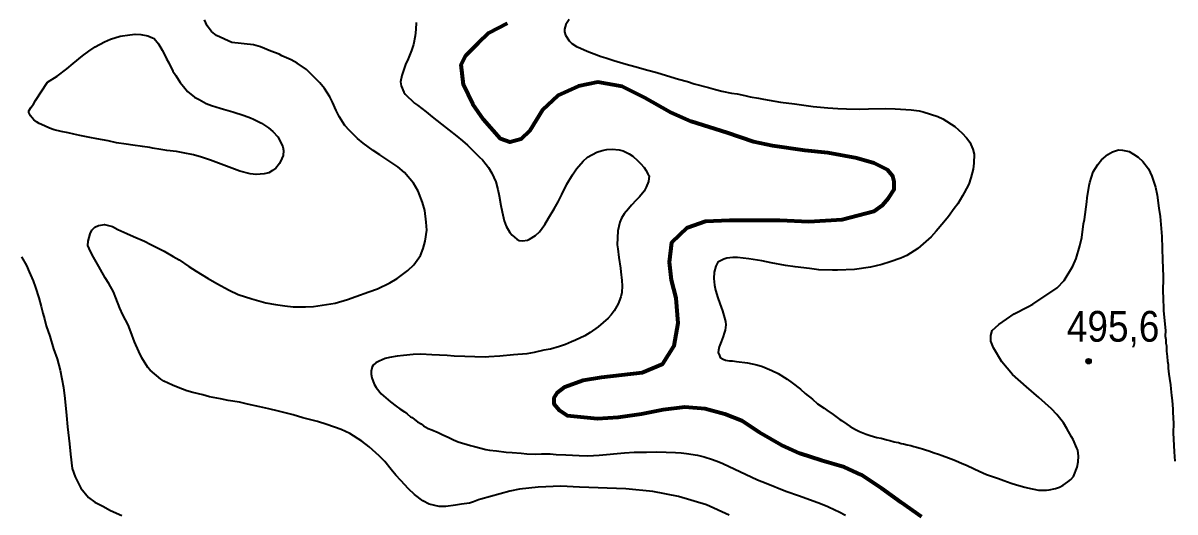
# Model space of a CAD drawing. Header units: metres. Extents: x 547833 to 556102, y 1844799 to 1850994.
# Drawn here: x 552035 to 552672, y 1847497 to 1847767 of the extents above; entities that cross this region are included whole.
import ezdxf

# ---------------------------------------------------------------- set-up
doc = ezdxf.new("R2010")
doc.units = ezdxf.units.M
doc.header["$LTSCALE"] = 6.8
for name, color, linetype, lineweight in [('1', 7, 'Continuous', 25), ('2', 7, 'Continuous', 53), ('5', 7, 'Continuous', 13)]:
    doc.layers.add(name, color=color, linetype=linetype, lineweight=lineweight)

msp = doc.modelspace()

# ---------------------------------------------------------------- hatches: boundary and pattern name
at = {"layer": '5'}
msp.add_hatch(color=256, dxfattribs=at).paths.add_polyline_path([(552625.97, 1847580.33, 1), (552622.97, 1847580.33, 1)])

# ---------------------------------------------------------------- linework, layer by layer
at = {"layer": '1'}
for points in [[(552245.81, 1847684.68), (552242.13, 1847687.79), (552236.14, 1847691.87), (552232.23, 1847694.47), (552228.53, 1847696.9), (552223.03, 1847700.94), (552219.79, 1847703.52), (552215.5, 1847707.8), (552212.88, 1847710.73), (552209.76, 1847715.61), (552208.06, 1847718.85), (552206, 1847723.56), (552204.62, 1847726.54), (552201.54, 1847731.05), (552199.09, 1847734.2), (552194.46, 1847738.91), (552191.68, 1847741.64), (552186.53, 1847745.05), (552183.09, 1847746.94), (552177.98, 1847749.12), (552176.46, 1847750), (552171.88, 1847751.76), (552166.18, 1847754.18), (552162.2, 1847755.25), (552150.22, 1847756.62), (552141.83, 1847760.42), (552139.1, 1847762.71), (552136.58, 1847765.82), (552135.11, 1847769.15)], [(552252.38, 1847767.57), (552252.2, 1847763.7), (552251.71, 1847760.3), (552250.91, 1847755.37), (552249.66, 1847752.13), (552247.82, 1847747.59), (552246.44, 1847744.46), (552245.04, 1847740.45), (552244.42, 1847738.28), (552243.69, 1847734.85), (552244.08, 1847732.54), (552245.58, 1847729.11), (552246.21, 1847727.94), (552251.47, 1847723.08), (552252.97, 1847721.89), (552257.85, 1847718.23), (552261.25, 1847715.52), (552266.43, 1847711.39), (552270.65, 1847708.03), (552274.88, 1847704.66), (552278.01, 1847702.17), (552280.77, 1847699.75), (552284.25, 1847696.31), (552287.34, 1847693.18), (552289, 1847691.64), (552291.15, 1847689.03), (552292.33, 1847687.43), (552294.29, 1847684.3), (552295.3, 1847681.94), (552296.45, 1847679.47), (552297.55, 1847675.25), (552298.32, 1847671.74), (552299.17, 1847666.39), (552299.94, 1847662.88), (552301.12, 1847657.93), (552302.08, 1847654.94), (552304.08, 1847651.57), (552305.49, 1847650), (552307.98, 1847647.8), (552309.42, 1847647.1), (552311.19, 1847646.8)], [(552336.98, 1847769.22), (552335.19, 1847766.41), (552334.49, 1847763.86), (552334.41, 1847762.36), (552334.98, 1847760.57), (552336.95, 1847757.44), (552338.48, 1847756), (552341.15, 1847754.32), (552343.24, 1847753.32), (552346.89, 1847751.75), (552349.34, 1847750.91), (552354.79, 1847748.8), (552357.35, 1847748.1), (552361.73, 1847746.61), (552368.54, 1847744.53), (552373.27, 1847743.21), (552380.57, 1847741.19), (552385.55, 1847739.89), (552390.8, 1847738.38), (552397.61, 1847736.3), (552402.59, 1847735.01), (552406.21, 1847733.68), (552414.13, 1847731.6), (552417.97, 1847730.55), (552421.43, 1847729.58), (552426.87, 1847728.59), (552430.03, 1847728.08), (552434.33, 1847727.32), (552437.27, 1847726.54), (552441.81, 1847725.82), (552444.61, 1847725.14), (552447.77, 1847724.63), (552453.98, 1847723.48), (552461.76, 1847722.62), (552469.57, 1847721.53), (552472.1, 1847721.07), (552480.23, 1847720.38), (552485.73, 1847720.01), (552490.46, 1847719.8), (552497.78, 1847719.77), (552502.6, 1847719.94), (552512.25, 1847720.04), (552517.48, 1847719.89), (552526.35, 1847719.28), (552530.76, 1847718.67), (552533.04, 1847718.18), (552541.02, 1847715.62), (552543.77, 1847714.32)], [(552048.23, 1847734.63), (552053.55, 1847737.96), (552058.93, 1847741.92), (552062.43, 1847744.92), (552067.65, 1847749.23), (552071.21, 1847751.74), (552074.66, 1847754.11), (552079.79, 1847756.93), (552083.22, 1847758.43), (552088.49, 1847760.02), (552093.74, 1847760.74), (552096.78, 1847761.21), (552099.91, 1847760.94), (552103.83, 1847760.27), (552106.31, 1847759.19), (552107.24, 1847758.68), (552109.66, 1847755.85), (552111.79, 1847752.37), (552112.94, 1847749.9), (552114.09, 1847747.43), (552115.45, 1847745.23), (552117.69, 1847740.77), (552119.22, 1847738.22), (552121.76, 1847734.41), (552123.51, 1847732.13), (552125.8, 1847729.42), (552129.61, 1847726.38), (552132.12, 1847725.05), (552136.1, 1847722.78), (552139.06, 1847721.75), (552143.83, 1847720.18), (552145.63, 1847719.64), (552150.88, 1847718.13), (552157.17, 1847716.24), (552160.54, 1847714.89), (552162.37, 1847714.1), (552166.7, 1847711.99), (552170.59, 1847709.33), (552173.05, 1847707.38), (552175.75, 1847704.34), (552177, 1847702), (552178.48, 1847698.82), (552178.84, 1847696.75), (552178.76, 1847694.14), (552177.98, 1847692.32), (552176.68, 1847689.57), (552174.62, 1847686.98), (552172.77, 1847685.78), (552170.68, 1847684.55), (552168.15, 1847683.89), (552163.85, 1847683.53), (552160.45, 1847684.01), (552154.71, 1847685.46), (552144.36, 1847689.25), (552138.53, 1847691.44), (552133.5, 1847693.23), (552129.14, 1847694.47), (552123.32, 1847695.54), (552119.64, 1847696.24), (552114.26, 1847696.75), (552110.96, 1847697.37), (552106.42, 1847698.09), (552104.89, 1847698.41), (552100.87, 1847698.95), (552095.56, 1847699.83)], [(552095.56, 1847699.83), (552091.78, 1847700.4), (552086.36, 1847701.15), (552081.79, 1847702.12), (552075.58, 1847703.27), (552071.77, 1847704.08), (552066.19, 1847705.18), (552062.76, 1847705.91), (552059.72, 1847706.56), (552055.91, 1847707.36), (552051.96, 1847708.28), (552049.37, 1847709.23), (552046.51, 1847710.39), (552043.63, 1847711.8), (552042.16, 1847712.75), (552040.69, 1847713.7), (552038.83, 1847715.92), (552038.01, 1847717.85), (552038.01, 1847718.82), (552039.25, 1847720.85), (552040.56, 1847722.48), (552041.7, 1847724.47), (552048.23, 1847734.63)], [(552543.77, 1847714.32), (552550.44, 1847710.12), (552554.59, 1847706.37), (552556.99, 1847703.79), (552558.87, 1847701.4), (552560.43, 1847697.49), (552561.11, 1847694.71), (552561.04, 1847689.87), (552560.56, 1847686.47), (552559.38, 1847681.63), (552558.16, 1847678.14), (552555.72, 1847673.4), (552554.8, 1847671.69), (552552.2, 1847667.3), (552550.14, 1847664.71), (552546.91, 1847660.38), (552544.3, 1847657.11), (552540.15, 1847652.18), (552537.41, 1847649.01), (552530.08, 1847642.6), (552523.94, 1847638.81), (552520.52, 1847637.31), (552514.67, 1847635.28), (552510, 1847633.88), (552503.85, 1847632.32), (552494.96, 1847630.94), (552485.44, 1847630.73), (552482.72, 1847630.67), (552475.13, 1847630.92), (552470.09, 1847631.59), (552462.17, 1847632.55), (552456.76, 1847633.3), (552448.79, 1847634.75), (552443.59, 1847635.78), (552436.51, 1847636.96), (552430.12, 1847637.6), (552427.51, 1847637.67), (552424.32, 1847637.31), (552422.53, 1847636.74), (552419.38, 1847635.01), (552418.13, 1847632.89), (552417.27, 1847629.57), (552417.17, 1847626.09), (552417.47, 1847622.28), (552418.02, 1847619.61), (552419.26, 1847615.29), (552420.35, 1847612.19), (552421.8, 1847608.14), (552422.6, 1847605.51), (552423.58, 1847602.27), (552423.67, 1847600.42), (552423.38, 1847597.54), (552422.84, 1847595.74), (552422.3, 1847593.94), (552421.13, 1847591.08), (552419.97, 1847588.22), (552419.67, 1847586.46), (552419.46, 1847585.07), (552420.14, 1847583.41), (552420.64, 1847582.35), (552422.22, 1847581.54), (552423.52, 1847580.94), (552425.67, 1847580.57), (552427.41, 1847580.52), (552429.56, 1847580.14)], [(552311.19, 1847646.8), (552313.99, 1847647.24), (552315.05, 1847647.73), (552318.28, 1847649.84), (552320.53, 1847651.83), (552323.55, 1847655.89), (552325.63, 1847659.35), (552328.64, 1847664.52), (552330.92, 1847668.5), (552332.95, 1847672.45), (552335.77, 1847678.22), (552338.91, 1847683.29), (552341.13, 1847686.64), (552344.74, 1847690.89), (552347.21, 1847693.15), (552352.35, 1847695.97), (552355.23, 1847696.79), (552357.89, 1847697.34), (552360.72, 1847697.54), (552364.61, 1847697.11), (552366.9, 1847696.62), (552370.3, 1847695.03), (552372.18, 1847693.75), (552374.97, 1847691.09), (552376.49, 1847689.65), (552378.48, 1847687.4), (552379.52, 1847685.91), (552380.61, 1847683.92), (552381.24, 1847682.76), (552380.98, 1847679.63), (552379.7, 1847676.63), (552378.59, 1847674.4), (552375.85, 1847671.24), (552374.09, 1847669.3), (552371.43, 1847666.52), (552369.91, 1847664.61), (552367.39, 1847661.72), (552366.03, 1847659.46), (552365.06, 1847657.12), (552363.98, 1847652.41), (552363.61, 1847644.68), (552363.86, 1847642.48), (552364.53, 1847637.72), (552365.33, 1847631.74), (552365.55, 1847629.78), (552366.22, 1847625.02), (552366.3, 1847622.06), (552366.23, 1847618.33), (552365.64, 1847615.91), (552364.09, 1847612.01), (552361.93, 1847608.17), (552360.19, 1847605.99), (552358.54, 1847604.19), (552353.13, 1847599.37), (552348.54, 1847596.12), (552345.63, 1847594.43), (552340.58, 1847591.99), (552338.22, 1847590.98), (552334.9, 1847589.61), (552331.69, 1847588.38), (552326.64, 1847587.07), (552322.99, 1847586.41), (552317.55, 1847585.17), (552313.66, 1847584.48), (552306.19, 1847583.76)], [(552613.01, 1847513.54), (552614.72, 1847514.85), (552616.13, 1847516.62), (552618.27, 1847521.82), (552618.81, 1847524.73), (552618.97, 1847527.73), (552618.58, 1847531.15), (552617.95, 1847532.32), (552615.93, 1847537.05), (552615.13, 1847538.57), (552612.51, 1847543.11), (552610.55, 1847546.23), (552606.92, 1847550.91), (552603.97, 1847553.92), (552596.94, 1847560.19), (552590.18, 1847566.24), (552582.47, 1847573.05), (552576.47, 1847580.06), (552571.8, 1847587.69), (552570.42, 1847591.45), (552570.42, 1847594.53), (552571.11, 1847597.26), (552574.91, 1847600.68), (552583.26, 1847606.49), (552590.87, 1847610.45), (552593.56, 1847611.87), (552607.17, 1847620.85), (552610.92, 1847624.99), (552615.85, 1847632.86), (552617.72, 1847637.17), (552619.66, 1847644.08), (552620.74, 1847648.79), (552621.76, 1847656.22), (552622.21, 1847658.75), (552623.47, 1847668.44), (552623.71, 1847670.7), (552624.81, 1847677.39), (552625.11, 1847679.16), (552627.05, 1847684.96), (552629.68, 1847689.1), (552631.74, 1847691.69), (552635.25, 1847694.69), (552637.69, 1847696.08), (552641.04, 1847697.2), (552643.29, 1847696.96), (552646.97, 1847696.26), (552649.36, 1847694.8), (552652.03, 1847693.12), (552654.54, 1847690.68), (552657.6, 1847686.68), (552659.54, 1847682.69), (552661.59, 1847676.6), (552662.47, 1847672.11), (552663.41, 1847664.91), (552664.19, 1847660.28), (552665.05, 1847649.35), (552665.31, 1847642.69), (552665.41, 1847636.37), (552665.84, 1847627.13), (552665.61, 1847618.18), (552665.73, 1847616.08), (552665.99, 1847608.3), (552666.21, 1847606.34), (552667.1, 1847597.39), (552666.97, 1847594.16)], [(552268.75, 1847499.92), (552265.03, 1847499.98), (552259.56, 1847501.26), (552256.02, 1847503.05), (552251.34, 1847506.61), (552248.14, 1847509.67), (552243.8, 1847514.32), (552241.08, 1847517.34), (552238.44, 1847520.47), (552234.91, 1847524.82), (552231.79, 1847527.99), (552226.26, 1847533.07), (552222.31, 1847536.05), (552215.53, 1847540.42), (552210.81, 1847542.64), (552202.81, 1847545.26), (552197.66, 1847546.96), (552189.62, 1847549.09), (552184.21, 1847550.67), (552176.18, 1847552.61), (552170.71, 1847553.9), (552165.82, 1847555.05), (552158.88, 1847556.65), (552154.58, 1847557.68), (552148.19, 1847558.67), (552144.09, 1847559.54), (552137.97, 1847560.65), (552134.15, 1847561.65), (552128.76, 1847563.03), (552125.41, 1847563.99), (552120.65, 1847565.73), (552117.45, 1847567.08), (552112.64, 1847569.2), (552110.99, 1847570.34), (552105.01, 1847575.28), (552103.88, 1847576.86), (552100.52, 1847582.1), (552098.89, 1847585.62), (552096.47, 1847590.97), (552094.42, 1847596.54), (552092.84, 1847600.35), (552089.93, 1847605.92), (552088.35, 1847609.74), (552086, 1847615.37), (552084.76, 1847618.75), (552082.16, 1847623.22), (552080.19, 1847626.33), (552077.57, 1847630.98), (552076.61, 1847632.77), (552073.65, 1847637.86), (552071.97, 1847640.9), (552070.63, 1847644.37), (552070.83, 1847646.77), (552071.91, 1847650.7), (552072.72, 1847652.79), (552074.43, 1847654.5), (552076.43, 1847655.3), (552079.79, 1847655.87), (552084.2, 1847654.76), (552087.23, 1847653.2), (552092.25, 1847650.91), (552095.95, 1847649.33), (552101.86, 1847646.67), (552105.5, 1847644.8), (552109.14, 1847642.93), (552112.86, 1847641.16), (552117.75, 1847638.29), (552121.2, 1847636.4), (552126.58, 1847632.63), (552130.57, 1847630.13), (552137.22, 1847626.03), (552141.91, 1847623.33), (552148.81, 1847619.54), (552153.82, 1847617.26), (552161.43, 1847614.79), (552169.2, 1847612.53), (552174.53, 1847611.71), (552179.67, 1847610.86), (552184.28, 1847610.43), (552191.05, 1847610.34), (552195.5, 1847610.56), (552202.7, 1847611.66), (552207.46, 1847612.49), (552214.37, 1847614.51), (552218.85, 1847616.06), (552226.18, 1847618.61), (552230.94, 1847620.29), (552237.69, 1847623.62), (552241.89, 1847626.1), (552247.66, 1847630.56), (552251.12, 1847633.62), (552254.72, 1847638.78), (552256.28, 1847642.67), (552257.25, 1847646.68), (552258.18, 1847652.78), (552257.88, 1847657.12), (552257.05, 1847663.59), (552255.87, 1847668.12), (552253.35, 1847674.4), (552250.85, 1847678.78), (552245.81, 1847684.68)], [(552033.92, 1847637.97), (552036.57, 1847633.19), (552038.08, 1847629.76), (552040.26, 1847624.68), (552041.66, 1847621.12), (552043.55, 1847615.38), (552044.84, 1847610.57), (552045.74, 1847606.96), (552046.59, 1847603.83), (552047.53, 1847599.93), (552049.51, 1847594.13), (552051.65, 1847587.11), (552053.61, 1847581.6), (552055.18, 1847575.37), (552057.13, 1847565.74), (552057.81, 1847559.7), (552058.69, 1847550.24), (552059.3, 1847544.1), (552060.37, 1847534.66), (552060.92, 1847528.89), (552061.91, 1847521.06), (552063.49, 1847516.37), (552066.69, 1847510.04), (552070.9, 1847504.97), (552074.45, 1847502.31)], [(552666.97, 1847594.16), (552667.3, 1847592.33), (552667.28, 1847590.35), (552667.58, 1847588.77), (552667.67, 1847585.81), (552667.84, 1847584.34), (552668, 1847582.87), (552668.28, 1847580.42), (552668.5, 1847578.46), (552668.48, 1847576.48), (552668.98, 1847573.19), (552669.25, 1847570.74), (552669.78, 1847567.2), (552670.03, 1847565), (552670.44, 1847561.33), (552670.75, 1847558.64), (552671.17, 1847553.85), (552671.12, 1847552.11), (552671.57, 1847545.96), (552671.41, 1847540.74), (552671.87, 1847530.13), (552672.32, 1847525.1)], [(552306.19, 1847583.76), (552298.57, 1847583.14), (552292.53, 1847582.83), (552290.46, 1847582.47), (552284.86, 1847582.7), (552279.25, 1847582.94), (552273.41, 1847583.14), (552269.41, 1847583.43), (552265.16, 1847583.69), (552261.05, 1847583.85), (552254.82, 1847584.13), (552250.74, 1847584.04), (552245.22, 1847583.54), (552241.79, 1847583.15), (552237.55, 1847582.3), (552235.13, 1847581.78), (552231.82, 1847580.41), (552230.08, 1847579.34), (552228.61, 1847578.06), (552227.96, 1847577.25), (552227.37, 1847574.82), (552227.32, 1847573.08), (552227.78, 1847571.15), (552229.04, 1847567.7), (552230.14, 1847565.72), (552233, 1847562.32), (552235.62, 1847560.01), (552238.2, 1847557.95), (552241.34, 1847555.46), (552243.25, 1847553.94), (552245.92, 1847552.26), (552247.28, 1847551.17), (552249.19, 1847549.65), (552250.11, 1847549.14), (552251.34, 1847548.16), (552253.11, 1847546.75), (552255.1, 1847545.61), (552256.32, 1847544.64), (552258.97, 1847543.2), (552261.04, 1847542.44), (552264.44, 1847540.85), (552266.67, 1847539.73), (552270.46, 1847538.06), (552273.07, 1847536.87), (552275.55, 1847535.78), (552282.36, 1847533.7), (552284.53, 1847533.08), (552290.9, 1847531.57), (552292.94, 1847531.06), (552296.7, 1847530.74), (552302.11, 1847529.99), (552305.49, 1847529.76), (552310.36, 1847529.44), (552313.49, 1847529.17), (552318.47, 1847528.99), (552321.68, 1847529.11), (552326.52, 1847529.04), (552329.89, 1847528.8), (552335.25, 1847528.54), (552338.87, 1847528.33), (552342.49, 1847528.12), (552347.33, 1847528.05), (552353.62, 1847528.39), (552367.72, 1847529.75), (552372.98, 1847529.94)], [(552429.56, 1847580.14), (552435.71, 1847579.47), (552440.8, 1847578.31), (552444.02, 1847577.31), (552449.22, 1847575.18), (552452.76, 1847573.47), (552457.69, 1847570.43), (552460.52, 1847568.4), (552465.02, 1847564.82), (552467.63, 1847562.51), (552471.72, 1847559.26), (552474.48, 1847556.84), (552478.23, 1847554.29), (552479.6, 1847553.21), (552483.22, 1847550.77), (552486.87, 1847548.08), (552487.8, 1847547.57), (552490.63, 1847545.53), (552492.51, 1847544.26), (552495.56, 1847542.5), (552497.8, 1847541.39), (552501.31, 1847539.93), (552503.62, 1847539.2), (552507.22, 1847538.12), (552509.61, 1847537.77), (552512.93, 1847536.91), (552514.59, 1847536.47), (552516.91, 1847535.74), (552518.05, 1847535.5), (552519.3, 1847535.4), (552520.85, 1847534.83), (552522, 1847534.59), (552524.04, 1847534.07), (552526.19, 1847533.7), (552527.74, 1847533.13), (552529.26, 1847532.81), (552531.3, 1847532.29), (552532.58, 1847531.94), (552534.27, 1847531.27), (552536.07, 1847530.73), (552537.48, 1847530.27), (552539.04, 1847529.7), (552541.49, 1847528.86), (552543.42, 1847528.21), (552547.04, 1847526.89), (552550.01, 1847525.86), (552555.37, 1847523.37), (552556.92, 1847522.8), (552561.12, 1847520.8), (552563.87, 1847519.5), (552568.03, 1847517.74), (552570.76, 1847516.68), (552574.62, 1847515.39), (552577.59, 1847514.36), (552581.59, 1847512.95), (552584.56, 1847511.93), (552589.3, 1847510.6), (552590.68, 1847510.39), (552596.78, 1847509.1), (552601.13, 1847508.97), (552602.6, 1847509.14), (552606.11, 1847509.91), (552608.5, 1847510.67), (552610.49, 1847511.77), (552613.01, 1847513.54)], [(552372.98, 1847529.94), (552379.75, 1847529.96), (552385.59, 1847530.14), (552395.89, 1847529.83), (552398.94, 1847529.69), (552402.04, 1847529.34), (552408.09, 1847528.34), (552411.67, 1847527.51), (552416.34, 1847526.03), (552419.84, 1847524.71), (552422.05, 1847523.78), (552441.32, 1847514.75), (552446, 1847512.8), (552456.88, 1847508.56), (552464.57, 1847505.9), (552476.13, 1847501.66), (552480.19, 1847499.95), (552484.12, 1847498.14), (552486.46, 1847497), (552489.96, 1847495.14)], [(552425.53, 1847495.13), (552413.06, 1847500.86), (552397.6, 1847505.47), (552383.25, 1847508.26), (552368.39, 1847509.83), (552342.7, 1847510.68), (552332.38, 1847511.2), (552319.84, 1847510.69), (552309.57, 1847509.52), (552304.12, 1847508.53), (552288.16, 1847504.12), (552286.89, 1847503.59), (552283.97, 1847502.5), (552281.86, 1847501.79), (552277.45, 1847501.19), (552274.07, 1847500.81), (552268.75, 1847499.92)], [(552074.45, 1847502.31), (552078.8, 1847500.23), (552083.08, 1847497.84), (552089.43, 1847495.03)]]:
    msp.add_lwpolyline(points, dxfattribs=at)
at = {"layer": '2'}
for points in [[(552467.37, 1847696.82), (552449.54, 1847699.35), (552439.02, 1847701.66), (552424.44, 1847706.51), (552404.49, 1847712.82), (552392.99, 1847718.01), (552378.83, 1847726.02), (552366.3, 1847732.26), (552352.93, 1847734.52), (552342.12, 1847732.38), (552330.76, 1847727.2), (552322.31, 1847719.22), (552315.29, 1847707.9), (552310.18, 1847703.06), (552304.21, 1847701.36), (552299.09, 1847703.35), (552289.65, 1847713.96), (552283.61, 1847722.5), (552278.52, 1847733.1), (552277.2, 1847744.31), (552279.75, 1847749.43), (552286.58, 1847756.26), (552292.54, 1847761.84), (552302.96, 1847767.31)], [(552532.02, 1847494.34), (552520.74, 1847502.15), (552509.98, 1847510.03), (552498.61, 1847517.44), (552489.42, 1847521.73), (552476.67, 1847525.35), (552464.66, 1847529.31), (552454.53, 1847533.88), (552442.42, 1847540.95), (552432.6, 1847547.38), (552423.21, 1847551.12), (552412.23, 1847554.03), (552401.08, 1847554.98), (552389.05, 1847553.35), (552376.97, 1847551.07), (552364.2, 1847549.11), (552352.71, 1847548.45), (552336.03, 1847550.11), (552331.89, 1847552.84), (552328.79, 1847556.6), (552328.79, 1847560.02), (552330.51, 1847563.09), (552334.65, 1847566.17), (552344.71, 1847569.76), (552354.91, 1847571.44), (552377.35, 1847574.11), (552388.88, 1847578.93), (552395.16, 1847588.86), (552397.38, 1847601.33), (552396.21, 1847615.09), (552393.65, 1847625.07), (552392.52, 1847635.07), (552393.75, 1847645.99), (552402.43, 1847654.25), (552412.43, 1847657.72), (552425.74, 1847658.33), (552441.99, 1847658.22), (552453.54, 1847658.36), (552469.74, 1847657.6), (552488.07, 1847658.63), (552505.87, 1847663.21), (552510.36, 1847666.63), (552513.81, 1847670.39), (552516.92, 1847675.17), (552516.92, 1847679.61), (552516.23, 1847682.69), (552513.12, 1847686.1), (552505.87, 1847689.86), (552496.17, 1847692.55), (552480.11, 1847695.54), (552467.37, 1847696.82)]]:
    msp.add_lwpolyline(points, dxfattribs=at)
at = {"layer": '5'}
msp.add_circle((552624.47, 1847580.33), 1.5, dxfattribs=at)

# ---------------------------------------------------------------- texts
at = {"layer": '5', "width": 0.9}
msp.add_text('495,6', height=17, dxfattribs=at).set_placement((552612.49, 1847591.12))

doc.saveas('drawing.dxf')
